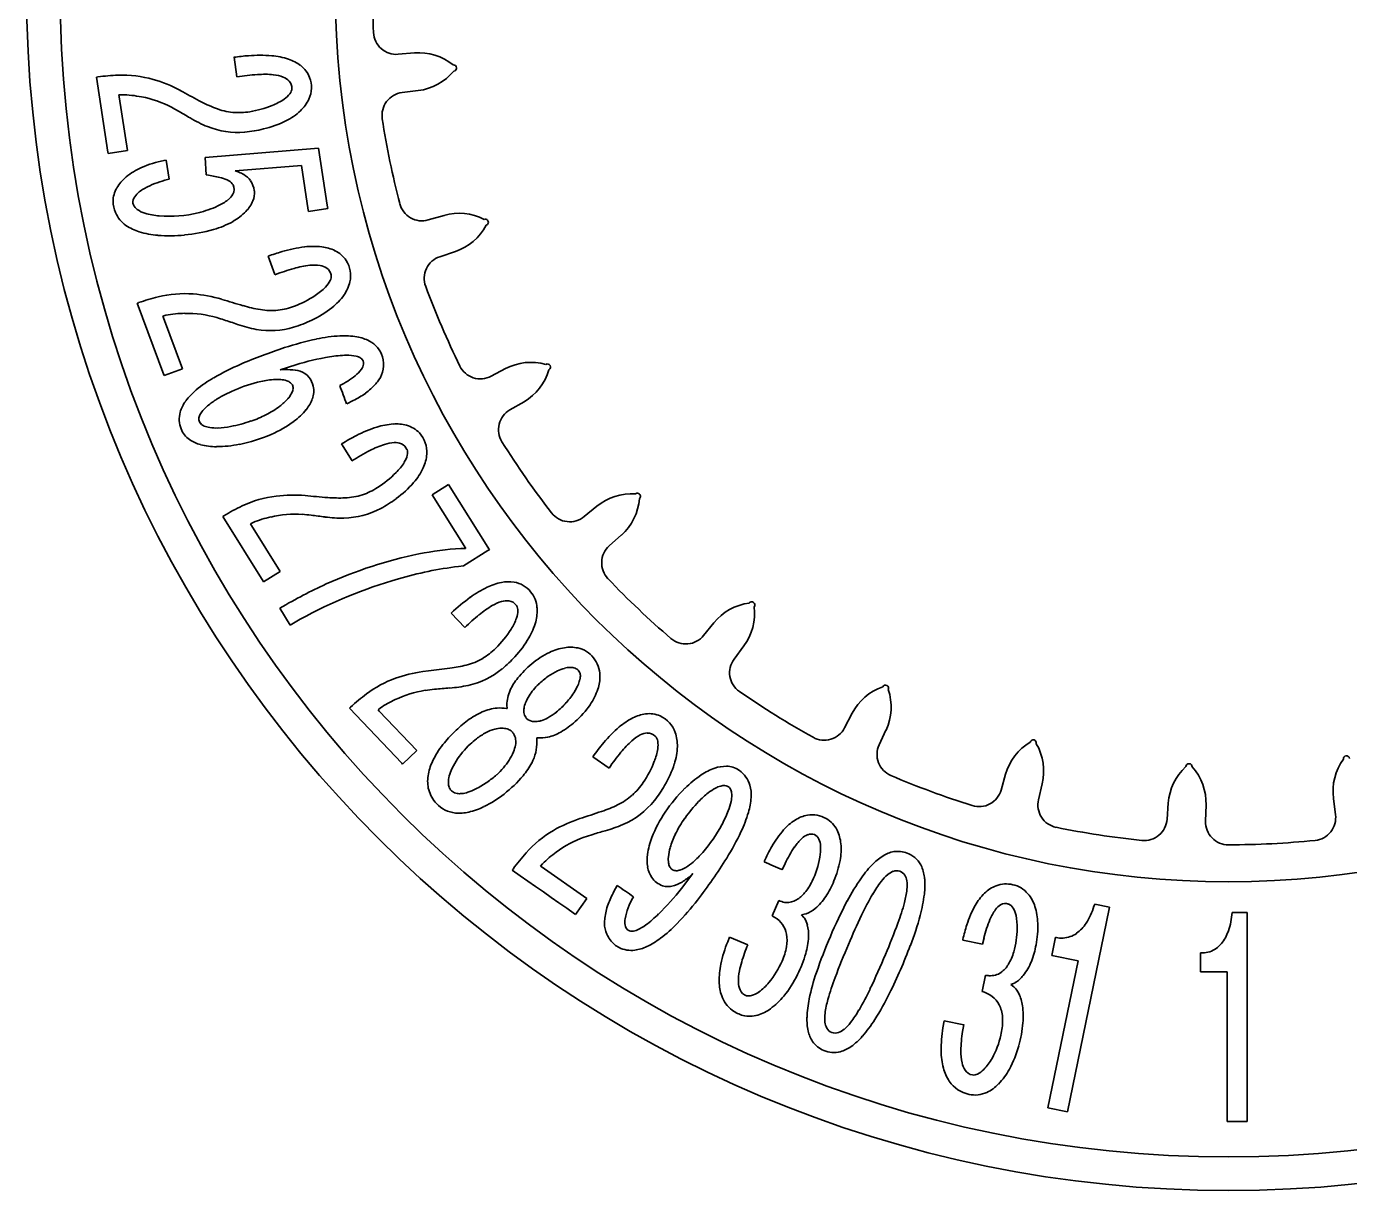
# Model space of a CAD drawing. Header units: millimetres. Extents: x 6.7 to 34.3, y 6.3 to 33.9.
# Drawn here: x 6.67 to 21.85, y 6.27 to 19.64 of the extents above; entities that cross this region are included whole.
import ezdxf

# ---------------------------------------------------------------- set-up
doc = ezdxf.new("R2010")
doc.units = ezdxf.units.MM

msp = doc.modelspace()

# ---------------------------------------------------------------- linework, layer by layer
at = {"color": 7, "linetype": 'Continuous', "lineweight": 35}
for p, q in [((9.049, 19.286), (9.083, 19.061)), ((10.933, 19.321), (11.12, 19.336)), ((7.487, 19.061), (7.47, 19.058)), ((7.47, 19.058), (7.602, 18.195)), ((7.728, 18.854), (7.763, 18.856)), ((7.731, 18.831), (7.728, 18.854)), ((7.825, 18.216), (7.731, 18.831)), ((11.164, 18.904), (10.978, 18.88)), ((10.019, 18.241), (8.719, 18.134)), ((10.119, 17.588), (10.019, 18.241)), ((7.602, 18.195), (7.604, 18.182)), ((7.604, 18.182), (7.825, 18.216)), ((8.271, 18.105), (8.245, 18.102)), ((8.305, 17.886), (8.271, 18.105)), ((8.719, 18.134), (8.731, 17.937)), ((8.731, 17.937), (8.755, 17.932)), ((9.062, 17.984), (9.822, 18.043)), ((9.822, 18.043), (9.9, 17.532)), ((8.284, 17.881), (8.305, 17.886)), ((9.283, 17.75), (9.282, 17.757)), ((9.9, 17.532), (9.904, 17.514)), ((9.904, 17.514), (10.125, 17.548)), ((10.125, 17.548), (10.119, 17.588)), ((11.278, 17.418), (11.459, 17.47)), ((11.589, 17.056), (11.411, 16.996)), ((9.44, 17.003), (9.519, 16.79)), ((7.955, 16.468), (7.938, 16.462)), ((7.938, 16.462), (8.243, 15.64)), ((8.233, 16.314), (8.266, 16.324)), ((8.239, 16.295), (8.233, 16.314)), ((8.456, 15.709), (8.239, 16.295)), ((8.243, 15.64), (8.246, 15.631)), ((8.246, 15.631), (8.456, 15.709)), ((9.579, 15.699), (9.757, 15.756)), ((11.999, 15.624), (12.166, 15.711)), ((10.342, 15.305), (10.418, 15.344)), ((12.377, 15.331), (12.214, 15.236)), ((8.441, 15.02), (8.441, 15.018)), ((10.283, 14.846), (10.403, 14.653)), ((11.512, 14.381), (11.322, 14.263)), ((11.979, 13.632), (11.512, 14.381)), ((11.322, 14.263), (11.708, 13.646)), ((13.067, 14.011), (13.213, 14.13)), ((8.933, 14.022), (8.92, 14.013)), ((8.92, 14.013), (9.382, 13.272)), ((9.238, 13.928), (9.269, 13.944)), ((9.25, 13.909), (9.238, 13.928)), ((9.579, 13.38), (9.25, 13.909)), ((13.495, 13.801), (13.356, 13.675)), ((11.681, 13.445), (11.963, 13.621)), ((11.963, 13.621), (11.979, 13.632)), ((9.389, 13.261), (9.579, 13.38)), ((11.624, 13.439), (11.681, 13.445)), ((9.382, 13.272), (9.389, 13.261)), ((9.573, 12.96), (9.694, 12.765)), ((9.694, 12.765), (9.807, 12.833)), ((11.543, 12.904), (11.541, 12.903)), ((11.541, 12.903), (11.698, 12.738)), ((14.438, 12.647), (14.556, 12.793)), ((14.9, 12.527), (14.788, 12.375)), ((11.282, 12.24), (11.216, 12.232)), ((12.181, 11.846), (12.182, 11.807)), ((10.386, 11.824), (10.373, 11.812)), ((10.373, 11.812), (10.975, 11.179)), ((10.702, 11.792), (10.729, 11.814)), ((10.716, 11.777), (10.702, 11.792)), ((11.146, 11.324), (10.716, 11.777)), ((12.182, 11.807), (12.176, 11.808)), ((16.055, 11.586), (16.142, 11.753)), ((16.531, 11.561), (16.452, 11.391)), ((12.525, 11.43), (12.524, 11.473)), ((12.524, 11.473), (12.534, 11.472)), ((10.984, 11.17), (11.146, 11.324)), ((13.166, 11.254), (13.353, 11.124)), ((10.975, 11.179), (10.984, 11.17)), ((14.849, 11.096), (14.844, 11.099)), ((17.852, 10.872), (17.904, 11.053)), ((18.324, 10.944), (18.281, 10.761)), ((19.757, 10.535), (19.771, 10.723)), ((20.204, 10.701), (20.199, 10.513)), ((21.69, 10.588), (21.666, 10.775)), ((12.568, 9.997), (12.59, 10.024)), ((15.135, 10.053), (15.132, 10.047)), ((15.341, 9.957), (15.374, 10.028)), ((12.251, 9.964), (12.241, 9.95)), ((12.241, 9.95), (12.331, 9.887)), ((12.331, 9.887), (12.42, 9.825)), ((12.573, 9.993), (12.568, 9.997)), ((13.097, 9.628), (12.573, 9.993)), ((14.074, 9.96), (14.076, 9.958)), ((14.315, 9.912), (14.185, 9.742)), ((14.297, 9.894), (14.315, 9.912)), ((12.42, 9.825), (12.509, 9.763)), ((12.509, 9.763), (12.599, 9.701)), ((13.446, 9.775), (13.409, 9.707)), ((12.599, 9.701), (12.688, 9.639)), ((12.688, 9.639), (12.777, 9.577)), ((12.777, 9.577), (12.867, 9.514)), ((12.969, 9.444), (13.097, 9.628)), ((13.624, 9.631), (13.632, 9.646)), ((15.302, 9.603), (15.226, 9.426)), ((15.318, 9.597), (15.302, 9.603)), ((12.867, 9.514), (12.956, 9.452)), ((12.956, 9.452), (12.969, 9.444)), ((15.226, 9.426), (15.255, 9.41)), ((15.562, 9.44), (15.594, 9.445)), ((15.589, 9.408), (15.562, 9.44)), ((15.594, 9.445), (15.616, 9.452)), ((18.613, 7.175), (19.092, 9.509)), ((18.926, 9.562), (18.917, 9.536)), ((19.095, 9.527), (18.926, 9.562)), ((19.092, 9.509), (19.095, 9.527)), ((20.503, 9.465), (20.499, 9.439)), ((20.676, 9.465), (20.503, 9.465)), ((20.677, 9.448), (20.676, 9.465)), ((20.677, 7.064), (20.677, 9.448)), ((15.595, 9.4), (15.589, 9.408)), ((14.737, 9.184), (14.715, 9.13)), ((14.946, 9.095), (14.737, 9.184)), ((17.414, 9.156), (17.412, 9.147)), ((17.412, 9.147), (17.638, 9.101)), ((17.638, 9.101), (17.656, 9.176)), ((18.476, 9.181), (18.434, 8.971)), ((18.483, 9.18), (18.476, 9.181)), ((18.434, 8.971), (18.735, 8.909)), ((20.146, 9.001), (20.139, 9.001)), ((20.139, 9.001), (20.14, 8.786)), ((18.735, 8.909), (18.388, 7.221)), ((17.672, 8.746), (17.633, 8.558)), ((17.995, 8.649), (18.015, 8.659)), ((20.14, 8.786), (20.447, 8.786)), ((20.447, 8.786), (20.447, 7.064)), ((17.633, 8.558), (17.663, 8.549)), ((17.964, 8.637), (17.995, 8.649)), ((17.998, 8.612), (17.964, 8.637)), ((18.005, 8.606), (17.998, 8.612)), ((17.198, 8.223), (17.184, 8.141)), ((17.424, 8.177), (17.198, 8.223)), ((18.388, 7.221), (18.613, 7.175)), ((20.447, 7.064), (20.677, 7.064))]:
    msp.add_line(p, q, dxfattribs=at)
for radius in [13.795, 13.41, 10.25]:
    msp.add_circle((20.462, 20.068), radius, dxfattribs=at)
for centre, radius, start, end in [((20.462, 20.068), 9.825, 177.097, 182.9035), ((10.912, 19.583), 0.263, 182.9039, 274.4807), ((9.445, 16.474), 2.84, 94.6405, 98.0223), ((9.348, 17.749), 1.561, 85.1108, 94.8759), ((9.412, 18.472), 0.835, 71.6534, 85.2431), ((11.169, 18.709), 0.629, 51.128, 94.4813), ((9.527, 18.816), 0.472, 52.6489, 71.8186), ((11.568, 19.163), 0.0356, 275.807, 95.807), ((7.812, 16.582), 2.5, 92.1509, 97.4795), ((7.767, 17.784), 1.297, 74.1728, 92.1403), ((7.675, 17.498), 1.598, 61.6834, 73.7872), ((9.54, 16.091), 3.005, 94.2421, 98.7447), ((9.399, 18.011), 1.08, 84.6214, 94.2997), ((9.462, 18.666), 0.422, 68.8669, 84.8348), ((9.551, 18.893), 0.178, 41.9108, 69.0953), ((11.086, 19.528), 0.629, 277.1317, 320.4866), ((7.746, 17.656), 1.2, 78.4339, 89.1913), ((15.925, 32.63), 15.638, 241.3726, 242.2777), ((9.47, 19.036), 0.277, 303.6849, 322.6201), ((9.599, 18.938), 0.115, 322.381, 355.7137), ((11.01, 18.62), 0.263, 97.1318, 188.7096), ((5.774, 14.074), 5.297, 60.2334, 61.1073), ((9.507, 20.402), 1.828, 242.0409, 248.4801), ((9.107, 19.384), 0.734, 248.4167, 264.3981), ((9.046, 19.812), 1.165, 279.0895, 292.2072), ((9.224, 19.398), 0.715, 291.511, 303.9768), ((4.188, 11.284), 8.506, 59.1911, 60.2946), ((9.297, 19.847), 1.465, 239.1514, 247.8799), ((9.101, 19.466), 0.815, 265.4026, 279.1124), ((9.121, 19.598), 1.166, 283.2246, 296.7024), ((9.328, 19.189), 0.708, 296.6328, 313.0052), ((20.462, 20.068), 9.825, 188.7099, 194.5163), ((9.042, 19.869), 1.448, 275.1476, 283.8257), ((8.497, 16.862), 1.265, 101.4445, 113.7379), ((8.291, 17.325), 0.758, 113.6293, 129.2934), ((8.475, 16.181), 1.773, 75.9727, 80.9118), ((8.83, 17.328), 0.696, 66.6793, 70.5102), ((8.972, 17.639), 0.354, 57.9236, 67.9357), ((9.015, 17.699), 0.281, 37.4264, 58.7845), ((8.103, 17.554), 0.462, 129.1721, 149.9021), ((8.282, 17.332), 0.519, 115.7492, 130.1035), ((8.551, 16.782), 1.131, 103.661, 115.9602), ((8.823, 17.566), 0.345, 61.2877, 76.2887), ((8.93, 17.759), 0.124, 29.3698, 61.498), ((9.037, 17.725), 0.247, 7.4994, 35.6294), ((8.018, 17.642), 0.357, 181.764, 202.8386), ((8.074, 17.577), 0.197, 129.7814, 152.6233), ((8.634, 18.089), 0.559, 294.267, 308.1862), ((8.843, 17.825), 0.223, 307.9002, 329.8931), ((8.908, 17.786), 0.387, 315.7661, 337.4173), ((9.048, 17.729), 0.236, 337.2446, 5.2513), ((8.01, 17.642), 0.126, 203.9426, 235.2625), ((8.117, 17.793), 0.311, 234.9414, 253.1552), ((8.251, 18.224), 0.762, 252.8635, 265.5348), ((8.304, 18.836), 1.376, 265.3137, 284.0923), ((8.345, 18.719), 1.253, 283.5918, 294.4912), ((8.726, 17.962), 0.64, 299.1052, 315.872), ((11.205, 17.671), 0.263, 194.5168, 286.0936), ((11.633, 16.866), 0.629, 62.7409, 106.0942), ((8.118, 17.798), 0.539, 235.0177, 253.0639), ((8.514, 18.338), 1.073, 286.2245, 299.2199), ((11.387, 17.651), 0.629, 288.7446, 332.0995), ((11.932, 17.391), 0.0356, 287.4199, 107.4199), ((8.249, 18.221), 0.982, 252.9812, 265.5957), ((8.309, 18.975), 1.739, 265.5317, 275.6309), ((8.316, 19.009), 1.771, 275.2817, 286.307), ((10.388, 14.35), 2.817, 106.2501, 109.6585), ((10.042, 15.56), 1.559, 96.727, 106.5051), ((9.96, 16.277), 0.838, 83.3981, 96.8657), ((10.003, 16.637), 0.475, 64.4486, 83.5353), ((10.605, 13.848), 3.136, 106.0575, 110.2677), ((10.045, 15.798), 1.107, 96.583, 106.1153), ((9.97, 16.466), 0.435, 81.2118, 96.766), ((10.009, 16.715), 0.183, 54.7607, 81.4268), ((10.039, 16.764), 0.126, 11.0757, 53.347), ((11.495, 16.747), 0.263, 108.7447, 200.3225), ((9.902, 16.844), 0.278, 315.2098, 334.1246), ((10.049, 16.773), 0.115, 333.885, 7.3496), ((9.959, 16.805), 0.431, 324.8074, 346.9968), ((8.487, 15.274), 1.298, 85.9363, 103.77), ((8.455, 14.981), 1.592, 73.4208, 85.5441), ((9.589, 17.149), 0.715, 303.1518, 315.5401), ((9.737, 16.961), 0.702, 308.4094, 324.8877), ((20.462, 20.068), 9.825, 200.3228, 206.1293), ((8.775, 14.098), 2.509, 103.78, 109.0922), ((12.924, 29.563), 13.66, 252.9061, 253.9728), ((9.658, 18.162), 1.8, 253.7039, 260.1803), ((9.454, 17.188), 0.813, 277.0256, 290.7754), ((9.332, 17.516), 1.163, 290.6705, 303.8422), ((9.451, 17.318), 1.159, 294.9614, 308.4874), ((8.491, 15.152), 1.194, 90.2507, 100.846), ((7.501, 11.921), 4.58, 71.7784, 72.8443), ((6.048, 7.45), 9.281, 70.8775, 71.8904), ((9.477, 17.111), 0.733, 260.1339, 276.0349), ((9.312, 17.582), 1.457, 286.7737, 295.536), ((9.566, 17.594), 1.456, 250.8595, 259.6609), ((11.403, 10.498), 5.735, 108.0176, 113.3713), ((10.713, 12.663), 3.463, 101.9677, 108.2459), ((10.363, 14.326), 1.764, 93.1765, 102.0284), ((10.315, 15.201), 0.887, 80.6296, 93.2517), ((10.384, 15.613), 0.469, 62.1561, 80.7159), ((10.621, 12.951), 2.934, 99.3099, 107.1195), ((10.366, 14.529), 1.336, 91.0651, 99.4567), ((10.352, 15.396), 0.469, 77.999, 91.3512), ((10.418, 15.703), 0.155, 55.36, 78.329), ((10.388, 15.759), 0.376, 351.4407, 13.5755), ((10.295, 13.053), 2.95, 113.2945, 120.0911), ((9.637, 14.289), 1.411, 87.6427, 92.3704), ((9.688, 15.289), 0.41, 73.0217, 88.9155), ((10.199, 15.927), 0.383, 308.8504, 324.36), ((10.398, 15.786), 0.139, 323.923, 350.0785), ((11.877, 15.856), 0.263, 206.1297, 297.7065), ((12.458, 15.154), 0.629, 74.3538, 117.7071), ((12.059, 15.874), 0.629, 300.3575, 343.7124), ((12.645, 15.729), 0.0356, 299.0328, 119.0328), ((9.542, 14.347), 1.454, 120.009, 129.5973), ((9.749, 13.86), 1.749, 104.2556, 114.6971), ((9.594, 14.48), 1.109, 96.0366, 104.3401), ((9.541, 14.99), 0.596, 85.827, 96.1664), ((9.564, 15.296), 0.29, 72.0887, 85.9546), ((9.611, 15.439), 0.139, 51.4343, 72.274), ((9.646, 15.484), 0.0822, 20.8061, 51.0495), ((9.648, 15.488), 0.0784, 349.7813, 19.1384), ((9.718, 15.46), 0.245, 11.7718, 39.0109), ((9.892, 16.3), 0.866, 295.348, 309.1628), ((38.702, 25.926), 30.284, 200.1034, 200.5309), ((10.165, 15.969), 0.668, 305.8617, 319.8232), ((9.927, 16.199), 0.999, 318.5463, 321.7615), ((8.814, 15.101), 0.398, 143.2514, 164.206), ((9.08, 14.904), 0.729, 129.4878, 143.324), ((9.289, 14.634), 0.847, 122.4665, 131.04), ((9.637, 14.093), 1.49, 114.502, 122.5706), ((9.192, 15.785), 0.634, 307.1356, 318.2236), ((9.417, 15.584), 0.332, 318.1022, 331.3868), ((9.57, 15.501), 0.158, 331.1895, 349.866), ((9.542, 15.513), 0.432, 320.6821, 339.8477), ((9.883, 16.392), 1.177, 296.9936, 304.9059), ((8.828, 15.098), 0.19, 142.0865, 158.2299), ((9.003, 14.962), 0.411, 130.9549, 142.1768), ((8.962, 16.085), 1.012, 296.5351, 307.273), ((9.272, 15.733), 0.78, 306.5151, 320.7926), ((12.347, 15.01), 0.263, 120.3576, 211.9354), ((8.738, 15.133), 0.0937, 158.0711, 185.0722), ((8.726, 15.135), 0.0818, 187.2538, 223.5531), ((8.755, 15.164), 0.122, 224.0523, 246.9236), ((8.803, 15.277), 0.245, 246.8853, 262.1713), ((8.842, 15.547), 0.518, 261.9848, 272.5917), ((8.821, 16.035), 1.007, 272.5032, 280.7911), ((8.704, 16.663), 1.645, 280.7322, 289.2254), ((8.827, 16.345), 1.305, 288.6818, 296.699), ((8.97, 16.137), 1.285, 293.1479, 306.6249), ((11.132, 13.628), 1.479, 107.4152, 117.2955), ((10.931, 14.277), 0.8, 93.901, 107.5635), ((10.909, 14.616), 0.46, 74.849, 94.0465), ((8.765, 15.23), 0.404, 235.6444, 255.5517), ((8.717, 16.743), 1.942, 281.6986, 292.9802), ((11.641, 12.62), 2.608, 117.0652, 121.3907), ((8.847, 15.54), 0.726, 255.4507, 270.1721), ((8.848, 16.091), 1.276, 270.0571, 281.8777), ((11.957, 12.172), 2.928, 117.4031, 122.0582), ((11.109, 13.809), 1.084, 107.954, 117.4475), ((10.909, 14.431), 0.431, 92.7901, 108.1424), ((10.898, 14.677), 0.185, 67.2615, 93.0087), ((10.918, 14.732), 0.126, 23.2201, 65.9181), ((10.927, 14.744), 0.114, 345.9686, 19.5855), ((20.462, 20.068), 9.825, 211.9357, 217.7422), ((10.419, 15.003), 0.69, 315.2303, 327.7222), ((10.774, 14.781), 0.271, 327.4593, 346.2189), ((10.073, 15.329), 1.165, 302.3453, 315.8569), ((10.559, 14.879), 0.729, 319.1417, 335.0085), ((10.256, 15.037), 0.82, 288.996, 302.4688), ((10.211, 15.179), 1.188, 306.0393, 319.2114), ((13.678, 14.244), 0.0356, 310.6457, 130.6457), ((10.205, 11.886), 2.486, 115.2883, 120.7788), ((9.696, 12.962), 1.296, 97.1993, 115.2479), ((9.725, 12.656), 1.603, 85.0021, 96.8409), ((11.067, 26.754), 12.559, 264.5054, 265.6948), ((10.261, 15.964), 1.739, 265.4895, 272.054), ((10.297, 14.954), 0.728, 272.0199, 288.0291), ((10.048, 15.376), 1.444, 298.2715, 306.6347), ((13.611, 13.644), 0.629, 85.9667, 129.3201), ((13.075, 14.268), 0.629, 311.9704, 355.3253), ((9.722, 12.851), 1.184, 102.2941, 112.5074), ((9.645, 11.683), 2.363, 83.0026, 85.397), ((8.955, 5.424), 8.659, 82.4476, 83.5098), ((10.29, 15.489), 1.495, 262.423, 270.7698), ((12.901, 14.215), 0.263, 217.7426, 309.3194), ((13.531, 13.48), 0.263, 131.9705, 223.5483), ((11.675, 13.391), 0.256, 82.7474, 95.2879), ((12.253, 12.581), 0.688, 101.3902, 115.8025), ((12.2, 12.852), 0.412, 81.032, 101.5032), ((20.462, 20.068), 9.825, 223.5486, 229.3551), ((13.079, 11.274), 2.24, 126.0607, 133.3033), ((12.488, 12.089), 1.233, 115.6768, 126.1636), ((12.611, 11.981), 1.173, 120.7267, 129.558), ((12.259, 12.576), 0.482, 106.8588, 120.8748), ((12.18, 12.84), 0.206, 83.7794, 107.0992), ((12.194, 12.933), 0.112, 358.4268, 31.3494), ((12.045, 12.937), 0.261, 339.8244, 358.5693), ((12.055, 12.929), 0.473, 344.7039, 4.5138), ((15.044, 12.396), 0.629, 97.5796, 140.933), ((14.394, 12.9), 0.629, 323.5834, 6.9383), ((14.99, 12.998), 0.0356, 322.2586, 142.2586), ((13.896, 10.423), 3.193, 129.527, 133.5094), ((11.678, 13.068), 0.652, 327.7456, 340.0847), ((11.773, 13.005), 0.765, 329.6055, 344.7749), ((11.23, 13.34), 1.176, 314.2785, 328.2218), ((11.373, 13.238), 1.227, 317.0861, 329.694), ((14.234, 12.812), 0.263, 229.3555, 320.9323), ((11.463, 13.102), 0.842, 301.5215, 314.2057), ((13.091, 11.58), 0.969, 115.8609, 130.153), ((12.945, 11.883), 0.632, 99.3767, 115.9377), ((12.909, 12.102), 0.41, 78.0476, 99.4492), ((11.32, 13.86), 1.603, 277.4291, 284.2374), ((11.539, 12.998), 0.714, 284.1821, 300.6637), ((11.236, 13.344), 1.4, 309.6095, 317.7402), ((13.2, 11.431), 1.153, 129.5574, 140.8738), ((14.999, 12.219), 0.263, 143.5834, 235.1612), ((11.348, 10.934), 1.301, 110.0745, 126.7866), ((11.421, 10.702), 1.544, 97.6599, 109.682), ((10.287, 21.532), 9.344, 276.1113, 277.6271), ((12.805, 11.752), 0.644, 140.8161, 155.6649), ((13.187, 11.411), 0.933, 124.7555, 133.4801), ((13.094, 11.551), 0.765, 115.7369, 124.9977), ((12.971, 11.808), 0.479, 105.7791, 115.8175), ((12.917, 12.002), 0.279, 92.9891, 105.8461), ((12.949, 12.195), 0.0726, 24.796, 47.9575), ((12.929, 12.187), 0.0944, 2.1433, 23.8663), ((12.849, 12.184), 0.175, 347.4352, 2.2429), ((12.784, 12.179), 0.465, 341.3671, 1.0259), ((11.453, 10.733), 1.301, 99.2876, 115.2123), ((11.452, 10.648), 1.384, 94.1443, 98.6631), ((12.119, 3.683), 8.382, 94.0649, 95.2538), ((11.416, 13.544), 1.505, 274.1397, 282.2344), ((13.03, 11.579), 0.703, 133.6016, 147.8777), ((12.151, 12.499), 0.947, 318.796, 328.5416), ((12.435, 12.326), 0.614, 328.455, 337.1708), ((12.69, 12.219), 0.337, 337.1271, 347.5276), ((12.531, 12.263), 0.731, 325.7648, 341.4554), ((20.462, 20.068), 9.825, 235.1615, 240.968), ((16.7, 11.463), 0.629, 109.1925, 152.5459), ((16.525, 12.041), 0.0356, 333.8715, 153.8715), ((15.961, 11.825), 0.629, 335.1963, 18.5512), ((12.064, 9.982), 2.492, 126.8584, 132.3277), ((11.385, 10.848), 1.168, 114.5983, 124.1703), ((12.672, 11.763), 0.299, 157.9658, 170.4451), ((12.851, 11.691), 0.491, 147.8486, 157.9975), ((12.223, 12.428), 0.845, 308.3649, 319.1583), ((12.306, 12.412), 1.001, 311.0864, 325.9757), ((12.247, 10.979), 0.863, 113.8332, 126.8485), ((12.118, 11.271), 0.544, 95.3329, 113.8279), ((12.104, 11.368), 0.446, 80.7351, 94.701), ((12.553, 11.783), 0.178, 170.3728, 187.4508), ((12.496, 11.776), 0.121, 187.4319, 214.956), ((12.49, 11.772), 0.114, 215.029, 255.2792), ((12.446, 12.078), 0.429, 287.0786, 298.2034), ((12.338, 12.281), 0.659, 298.1365, 308.4666), ((13.981, 10.996), 0.788, 116.7537, 130.3975), ((13.833, 11.293), 0.457, 97.8023, 116.8731), ((12.503, 10.572), 1.338, 133.4879, 142.101), ((12.636, 10.462), 1.51, 126.8945, 134.2766), ((12.17, 11.093), 0.495, 105.1105, 117.4619), ((12.127, 11.251), 0.331, 91.1598, 105.1458), ((12.125, 11.37), 0.212, 74.3105, 91.2655), ((12.147, 11.445), 0.134, 52.0657, 74.4425), ((12.143, 11.447), 0.135, 33.5365, 50.3507), ((12.502, 11.815), 0.158, 255.3498, 273.709), ((12.496, 11.916), 0.259, 273.5542, 287.122), ((12.334, 12.354), 0.939, 299.6051, 312.1223), ((14.409, 10.488), 1.453, 130.2706, 140.235), ((15.822, 11.707), 0.263, 240.9684, 332.5452), ((12.232, 10.775), 1, 141.7811, 154.8387), ((12.483, 10.64), 1.049, 133.5785, 147.5366), ((12.401, 10.728), 0.928, 127.9266, 133.6345), ((12.27, 10.9), 0.712, 117.4188, 128.114), ((12.567, 11.848), 0.377, 264.8669, 282.475), ((12.526, 12.015), 0.55, 282.9279, 299.683), ((15.276, 9.755), 2.588, 140.035, 144.6155), ((14.373, 10.591), 1.136, 131.8418, 141.0118), ((13.92, 11.099), 0.456, 117.2189, 132.0516), ((13.801, 11.333), 0.194, 92.609, 117.4034), ((13.799, 11.414), 0.114, 9.1872, 42.3138), ((13.644, 11.388), 0.271, 350.6666, 9.4247), ((13.687, 11.386), 0.45, 357.9957, 19.0673), ((16.691, 11.28), 0.263, 155.1963, 246.7742), ((18.509, 10.881), 0.629, 120.8054, 164.1588), ((18.221, 11.413), 0.0356, 345.4844, 165.4844), ((17.712, 11.088), 0.629, 346.8095, 30.1641), ((11.703, 11.543), 0.6, 326.9174, 337.1384), ((11.918, 11.453), 0.367, 337.0631, 349.7017), ((15.978, 9.29), 3.203, 140.9867, 145.0601), ((13.234, 11.452), 0.686, 338.6171, 350.9316), ((13.405, 11.395), 0.732, 342.2463, 358.0699), ((21.816, 11.23), 0.0356, 8.7102, 188.7102), ((11.881, 10.939), 0.613, 154.75, 171.0323), ((11.957, 10.916), 0.453, 156.7269, 167.5424), ((12.237, 10.796), 0.757, 147.4903, 156.7688), ((11.488, 11.681), 0.856, 312.3014, 326.9907), ((11.756, 11.557), 0.802, 319.5602, 332.1927), ((12.775, 11.619), 1.174, 325.7135, 339.211), ((12.967, 11.533), 1.191, 329.2603, 342.3425), ((14.794, 10.47), 0.692, 109.2224, 123.6464), ((14.697, 10.751), 0.394, 89.6931, 109.3404), ((20.398, 10.676), 0.629, 132.4185, 175.7698), ((20.009, 11.139), 0.0356, 357.0973, 177.0973), ((19.576, 10.718), 0.629, 358.4225, 41.777), ((22.29, 10.856), 0.629, 144.0312, 187.3848), ((11.668, 10.973), 0.397, 171.0465, 194.3522), ((11.763, 10.958), 0.254, 167.4388, 181.2076), ((11.657, 10.956), 0.148, 181.0665, 200.8741), ((11.34, 11.839), 1.07, 296.909, 304.7501), ((11.299, 11.91), 1.152, 304.3767, 311.5932), ((11.258, 11.968), 1.448, 307.9356, 319.9609), ((13.06, 11.425), 0.829, 312.5156, 325.7093), ((15.075, 10.044), 1.201, 123.5524, 135.1813), ((20.462, 20.068), 9.825, 246.7744, 252.5809), ((11.619, 10.942), 0.108, 201.4657, 234.7238), ((11.629, 10.957), 0.126, 234.7213, 260.4571), ((11.641, 11.026), 0.196, 260.4156, 276.4665), ((11.624, 11.18), 0.351, 276.43, 288.1421), ((11.536, 11.449), 0.634, 288.0769, 296.9664), ((11.343, 11.855), 1.307, 296.1041, 308.0569), ((13.14, 11.354), 0.723, 295.4863, 311.5905), ((12.731, 11.656), 1.457, 321.6106, 329.8385), ((15.576, 9.544), 1.91, 135.1215, 145.7681), ((15.157, 9.998), 1.073, 128.3827, 136.3055), ((14.844, 10.395), 0.567, 118.5067, 128.4619), ((14.707, 10.648), 0.279, 105.1315, 118.6336), ((14.671, 10.783), 0.14, 85.2012, 105.2878), ((14.675, 10.837), 0.0854, 46.8734, 85.0952), ((14.672, 10.839), 0.0865, 16.0485, 44.7252), ((14.403, 10.818), 0.359, 347.6167, 359.2787), ((14.595, 10.816), 0.166, 359.074, 16.2551), ((14.204, 10.837), 0.78, 343.3933, 356.2821), ((14.555, 10.815), 0.429, 356.2122, 14.9997), ((17.599, 10.944), 0.263, 252.5813, 344.1581), ((11.561, 11.406), 0.808, 282.935, 296.1903), ((12.719, 12.236), 1.701, 288.8324, 295.5126), ((15.594, 9.578), 1.679, 136.2519, 144.6472), ((13.471, 11.111), 1.338, 331.5156, 339.1532), ((14.03, 10.899), 0.74, 339.0901, 347.69), ((18.537, 10.701), 0.263, 166.8096, 258.3872), ((11.634, 11.088), 0.482, 264.8784, 282.9858), ((13.52, 9.016), 1.608, 108.2182, 120.037), ((9.805, 20.643), 10.598, 287.6442, 289.0719), ((15.12, 9.842), 1.364, 145.3676, 159.1581), ((15.237, 9.817), 1.25, 144.1182, 154.0448), ((13.491, 11.047), 1.524, 334.5293, 343.5143), ((15.833, 9.997), 0.633, 123.0511, 138.917), ((15.696, 10.209), 0.38, 99.7966, 123.097), ((19.495, 10.555), 0.263, 264.1944, 355.7689), ((20.462, 10.505), 0.263, 178.4225, 270), ((21.429, 10.555), 0.263, 275.8074, 7.3841), ((13.781, 8.25), 2.2, 106.1948, 108.8859), ((14.686, 5.425), 5.166, 105.4568, 107.0952), ((12.884, 11.945), 1.598, 285.442, 293.0906), ((14.662, 10.015), 0.875, 159.0525, 172.2803), ((14.956, 9.953), 0.937, 153.9646, 164.0725), ((13.107, 11.301), 1.749, 319.104, 331.7063), ((12.148, 11.682), 3.01, 328.0767, 334.5992), ((16.214, 9.663), 1.139, 138.8167, 150.519), ((15.715, 10.159), 0.217, 112.2471, 133.532), ((20.462, 20.068), 9.825, 258.3873, 264.1938), ((14.611, 10.05), 0.579, 164.0087, 174.6495), ((16.888, 9.27), 1.92, 150.2302, 155.9362), ((16.682, 9.406), 1.449, 145.9184, 154.5491), ((15.96, 9.897), 0.575, 133.2209, 146.1195), ((15.564, 10.219), 0.217, 2.6561, 24.1407), ((15.231, 10.2), 0.55, 349.4389, 2.9809), ((15.318, 10.194), 0.698, 349.202, 4.9607), ((20.462, 20.068), 9.825, 270.0001, 275.8065), ((14.272, 8.491), 2.501, 138.4332, 143.9138), ((13.436, 9.2), 1.181, 125.6666, 135.7574), ((14.287, 10.065), 0.497, 172.1597, 189.0957), ((14.339, 10.075), 0.306, 174.5245, 187.7395), ((14.183, 10.054), 0.149, 187.5612, 205.7616), ((13.912, 10.509), 0.617, 301.5428, 311.1613), ((13.58, 10.89), 1.122, 311.0975, 319.1645), ((9.848, 13.106), 5.715, 322.2684, 328.1562), ((26.669, 36.743), 29.082, 246.6295, 247.0764), ((14.74, 10.282), 1.049, 334.2383, 349.9794), ((14.835, 10.284), 1.189, 337.4286, 349.3151), ((17.245, 9.171), 1.213, 135.0409, 145.208), ((16.811, 9.606), 0.598, 120.17, 135.1489), ((16.667, 9.875), 0.293, 64.6105, 95.7283), ((14.12, 10.023), 0.0778, 205.5902, 234.0751), ((14.122, 10.031), 0.0855, 238.1011, 270.4139), ((14.121, 10.099), 0.154, 270.3751, 289.1141), ((14.071, 10.249), 0.312, 288.9104, 301.7004), ((13.802, 10.45), 0.744, 301.4412, 311.6884), ((16.877, 9.515), 0.505, 130.1635, 142.5868), ((16.686, 9.743), 0.208, 110.1233, 130.3931), ((16.604, 9.807), 0.167, 7.7131, 31.4235), ((16.531, 9.817), 0.445, 4.5645, 22.7942), ((4.418, -3.424), 15.992, 54.8155, 55.6269), ((14.05, 10.011), 0.252, 215.0751, 250.637), ((11.851, 11.566), 2.962, 314.343, 321.9895), ((13.988, 10.134), 0.378, 285.7849, 302.444), ((15.095, 10.106), 0.652, 320.3506, 334.6308), ((15.048, 10.172), 0.95, 326.4791, 338.7431), ((18.313, 8.423), 2.517, 145.1066, 152.1943), ((17.494, 9.038), 1.285, 142.3856, 150.1477), ((15.765, 9.84), 1.012, 345.0893, 353.8231), ((16.378, 9.775), 0.396, 353.6369, 7.9153), ((16.125, 9.781), 0.853, 352.9248, 4.7576), ((14.5, 9.119), 1.239, 151.6958, 159.1461), ((14.399, 9.205), 0.885, 151.214, 159.1482), ((11.814, 11.576), 3.223, 316.0606, 322.3843), ((15.397, 9.78), 0.2, 246.6836, 266.3534), ((15.33, 9.91), 0.346, 300.0341, 320.4992), ((15.322, 9.987), 0.619, 309.8059, 326.7309), ((20.718, 7.147), 5.24, 152.1114, 157.0498), ((19.259, 8.015), 3.326, 149.9967, 154.7043), ((14.226, 10.244), 2.603, 339.7813, 345.2125), ((15.259, 9.885), 1.725, 344.7894, 353.0446), ((18.115, 9.232), 0.642, 134.8124, 150.8189), ((17.833, 9.404), 0.428, 17.6755, 40.3159), ((13.962, 9.333), 0.66, 159.894, 174.1868), ((14.12, 9.304), 0.589, 158.4269, 171.1541), ((12.941, 10.447), 1.399, 306.5048, 314.4569), ((15.492, 9.78), 0.351, 290.6153, 310.0812), ((24.208, 5.654), 8.809, 154.5779, 156.9721), ((13.507, 10.357), 3.54, 338.9545, 344.8539), ((18.564, 8.979), 1.157, 150.7348, 162.5953), ((18.247, 9.17), 0.565, 144.2963, 157.5804), ((17.961, 9.376), 0.212, 122.5463, 144.5822), ((17.893, 9.459), 0.114, 30.5817, 66.6596), ((17.765, 9.381), 0.264, 10.9958, 30.8036), ((17.363, 9.3), 0.674, 358.4985, 11.3204), ((17.593, 9.327), 0.68, 1.365, 17.7319), ((18.232, 9.732), 0.712, 326.85, 344.0581), ((19.79, 9.491), 0.711, 338.4593, 355.798), ((14.565, 9.251), 1.269, 173.2446, 175.9568), ((13.57, 9.336), 0.27, 178.9743, 206.1398), ((13.765, 9.358), 0.23, 170.87, 189.7715), ((13.63, 9.334), 0.0928, 189.4437, 223.1217), ((13.612, 9.321), 0.0708, 225.0585, 273.3659), ((13.606, 9.423), 0.173, 273.3333, 294.7004), ((13.466, 9.735), 0.515, 294.3821, 306.7016), ((12.932, 10.496), 1.669, 307.345, 316.12), ((15.388, 9.264), 0.249, 13.7223, 33.3515), ((15.179, 9.21), 0.463, 356.6829, 14.1045), ((9.898, 11.827), 7.211, 336.7739, 339.8609), ((19.316, 8.732), 1.949, 162.2935, 167.4411), ((19.048, 8.833), 1.434, 157.3514, 166.1588), ((17.02, 9.293), 1.017, 343.9928, 359.3826), ((17.114, 9.313), 1.16, 349.1755, 1.4609), ((18.462, 9.581), 0.437, 305.8386, 326.9504), ((13.671, 9.379), 0.38, 205.262, 227.9716), ((13.42, 9.854), 0.862, 295.1255, 307.4372), ((16.217, 8.532), 1.617, 158.2833, 167.8635), ((14.997, 9.144), 0.399, 349.6326, 10.4818), ((14.816, 9.228), 0.828, 343.6026, 356.8568), ((20.749, 7.079), 5.295, 156.5053, 161.3157), ((18.552, 9.481), 0.31, 257.1192, 271.9535), ((20.045, 9.39), 0.437, 317.4439, 338.5548), ((13.595, 9.319), 0.285, 231.2252, 243.6418), ((13.586, 9.499), 0.47, 277.4425, 295.2107), ((16.195, 8.52), 1.373, 159.6738, 168.4315), ((16.964, 8.253), 2.187, 157.3509, 160.1044), ((14.709, 9.196), 0.692, 335.3908, 349.7488), ((14.19, 9.41), 1.48, 333.6472, 343.6899), ((23.694, 5.799), 8.279, 156.5025, 159.3512), ((7.784, 12.656), 9.481, 334.5871, 337.2099), ((10.843, 11.358), 6.385, 333.785, 339.1572), ((17.441, 9.169), 0.578, 328.6974, 344.3053), ((17.315, 9.252), 0.951, 338.4801, 350.5197), ((20.152, 9.313), 0.312, 268.8305, 283.5277), ((15.499, 8.685), 0.882, 167.7476, 180.8893), ((14.399, 9.313), 1.023, 320.4193, 336.6276), ((17.67, 9.029), 0.31, 306.0838, 328.8327), ((17.621, 9.129), 0.621, 321.3024, 338.7407), ((15.126, 8.678), 0.509, 180.7817, 199.3652), ((15.411, 8.679), 0.573, 168.2574, 181.616), ((15.071, 8.668), 0.233, 181.3643, 203.0686), ((14.712, 9.052), 0.615, 305.5834, 320.6006), ((14.364, 9.308), 1.278, 321.0752, 334.252), ((18.175, 7.945), 2.58, 161.2227, 168.1981), ((18.675, 7.686), 2.917, 159.2692, 164.4596), ((17.818, 9.58), 0.847, 260.0555, 262.9551), ((17.829, 8.96), 0.353, 301.7603, 321.5744), ((14.956, 8.615), 0.108, 256.2794, 287.1073), ((14.909, 8.775), 0.275, 286.7088, 305.8517), ((14.735, 9.008), 0.8, 306.0081, 321.144), ((13.348, 10.009), 3.32, 329.937, 334.6337), ((13.698, 9.949), 3.202, 327.6788, 333.8491), ((17.828, 8.426), 0.252, 25.3666, 45.4245), ((17.635, 8.331), 0.467, 7.9563, 25.7953), ((14.921, 8.751), 0.484, 286.6376, 306.0853), ((16.877, 8.214), 1.253, 168.133, 177.8235), ((16.942, 8.165), 1.119, 164.3322, 172.6674), ((17.456, 8.23), 0.414, 359.6229, 20.4802), ((17.267, 8.276), 0.839, 354.6104, 8.1652), ((14.987, 8.637), 0.367, 233.1674, 254.7352), ((16.249, 8.237), 0.625, 177.6809, 192.2327), ((16.27, 8.251), 0.442, 172.513, 185.6872), ((16.015, 8.224), 0.185, 185.4259, 207.4137), ((15.727, 8.507), 0.501, 310.0419, 322.5011), ((15.115, 8.983), 1.276, 322.2936, 330.0711), ((15.096, 9.06), 1.545, 318.8706, 327.775), ((17.145, 8.23), 0.725, 346.1959, 359.7965), ((15.978, 8.178), 0.348, 192.2113, 213.7211), ((15.916, 8.282), 0.207, 290.02, 310.2975), ((18.675, 7.892), 1.511, 170.5323, 180.604), ((18.848, 7.861), 1.457, 170.6209, 179.2982), ((19.397, 7.789), 2.011, 168.858, 171.132), ((16.878, 8.272), 0.995, 331.0147, 347.5016), ((16.602, 8.337), 1.507, 344.5897, 354.7099), ((15.9, 8.247), 0.395, 285.5601, 305.8909), ((15.689, 8.54), 0.756, 305.8102, 319.0072), ((16.866, 8.252), 1.23, 331.5599, 345.1129), ((17.989, 7.883), 0.825, 180.4707, 194.3509), ((18.003, 7.87), 0.613, 179.1431, 192.27), ((17.235, 8.071), 0.585, 315.667, 331.2179), ((17.658, 7.798), 0.483, 194.2564, 214.0814), ((17.647, 7.791), 0.248, 192.0457, 213.3339), ((17.536, 7.701), 0.102, 263.0291, 296.2415), ((17.469, 7.841), 0.256, 295.8104, 315.9974), ((17.275, 8.029), 0.764, 315.7741, 331.6461), ((17.491, 7.819), 0.463, 295.1739, 315.8584)]:
    msp.add_arc(centre, radius, start, end, dxfattribs=at)
for points in [[(9.917, 19.055), (9.895, 19.109), (9.86, 19.156), (9.814, 19.191)], [(9.683, 19.012), (9.703, 18.989), (9.713, 18.96), (9.713, 18.929)], [(9.908, 18.807), (9.944, 18.885), (9.947, 18.974), (9.917, 19.055)], [(7.987, 18.832), (8.107, 18.809), (8.224, 18.768), (8.333, 18.712)], [(9.81, 18.671), (9.851, 18.71), (9.885, 18.755), (9.908, 18.807)], [(8.745, 18.49), (8.881, 18.436), (9.027, 18.414), (9.171, 18.427)], [(7.703, 17.785), (7.676, 17.739), (7.661, 17.686), (7.661, 17.631)], [(9.038, 17.82), (9.056, 17.787), (9.055, 17.746), (9.036, 17.713)], [(7.895, 17.591), (7.885, 17.616), (7.886, 17.644), (7.899, 17.668)], [(7.689, 17.504), (7.715, 17.444), (7.756, 17.393), (7.809, 17.356)], [(10.336, 16.954), (10.304, 17.002), (10.259, 17.041), (10.207, 17.065)], [(10.379, 16.708), (10.398, 16.792), (10.382, 16.881), (10.336, 16.954)], [(8.485, 16.345), (8.609, 16.347), (8.733, 16.331), (8.852, 16.297)], [(9.305, 16.162), (9.448, 16.137), (9.594, 16.145), (9.733, 16.187)], [(10.753, 15.847), (10.729, 15.925), (10.675, 15.99), (10.603, 16.028)], [(10.507, 15.831), (10.528, 15.815), (10.54, 15.788), (10.535, 15.762)], [(9.909, 15.614), (9.882, 15.646), (9.847, 15.669), (9.807, 15.681)], [(10.712, 15.581), (10.737, 15.617), (10.753, 15.659), (10.759, 15.703)], [(9.948, 15.365), (9.965, 15.411), (9.968, 15.461), (9.958, 15.51)], [(8.431, 15.21), (8.414, 15.147), (8.417, 15.081), (8.441, 15.02)], [(11.177, 14.972), (11.136, 15.014), (11.085, 15.045), (11.029, 15.06)], [(8.441, 15.018), (8.46, 14.968), (8.494, 14.926), (8.537, 14.896)], [(11.261, 14.73), (11.267, 14.819), (11.237, 14.906), (11.177, 14.972)], [(11.22, 14.571), (11.243, 14.621), (11.257, 14.675), (11.261, 14.73)], [(9.47, 14.007), (9.589, 14.035), (9.712, 14.045), (9.835, 14.037)], [(10.31, 13.995), (10.458, 13.998), (10.602, 14.035), (10.732, 14.105)], [(11.171, 13.583), (10.805, 13.51), (10.448, 13.39), (10.108, 13.238)], [(11.652, 13.647), (11.491, 13.635), (11.328, 13.614), (11.171, 13.583)], [(10.936, 13.298), (11.161, 13.363), (11.391, 13.411), (11.624, 13.439)], [(10.108, 13.238), (9.921, 13.154), (9.769, 13.071), (9.573, 12.96)], [(9.807, 12.833), (10.18, 13.035), (10.535, 13.182), (10.936, 13.298)], [(12.453, 13.149), (12.406, 13.208), (12.338, 13.247), (12.264, 13.259)], [(12.526, 12.966), (12.521, 13.033), (12.495, 13.097), (12.453, 13.149)], [(12.202, 13.045), (12.238, 13.04), (12.27, 13.021), (12.29, 12.992)], [(13.173, 12.391), (13.128, 12.448), (13.065, 12.488), (12.994, 12.504)], [(13.249, 12.187), (13.247, 12.262), (13.221, 12.333), (13.173, 12.391)], [(11.735, 12.073), (11.88, 12.106), (12.014, 12.171), (12.128, 12.265)], [(12.218, 12.017), (12.194, 11.964), (12.181, 11.906), (12.181, 11.846)], [(13.941, 11.722), (13.887, 11.745), (13.828, 11.754), (13.771, 11.746)], [(14.112, 11.533), (14.083, 11.616), (14.021, 11.685), (13.941, 11.722)], [(12.466, 11.182), (12.506, 11.258), (12.526, 11.344), (12.525, 11.43)], [(13.792, 11.526), (13.826, 11.527), (13.859, 11.514), (13.883, 11.491)], [(14.844, 11.099), (14.801, 11.129), (14.751, 11.145), (14.699, 11.145)], [(14.969, 10.926), (14.95, 10.995), (14.908, 11.055), (14.849, 11.096)], [(11.284, 10.874), (11.3, 10.816), (11.33, 10.762), (11.372, 10.717)], [(11.372, 10.717), (11.429, 10.655), (11.507, 10.616), (11.591, 10.608)], [(13.511, 10.475), (13.653, 10.536), (13.777, 10.631), (13.873, 10.751)], [(15.844, 10.545), (15.779, 10.581), (15.704, 10.595), (15.631, 10.584)], [(15.969, 10.412), (15.942, 10.467), (15.898, 10.514), (15.844, 10.545)], [(12.715, 10.408), (12.597, 10.339), (12.492, 10.252), (12.401, 10.151)], [(12.747, 10.159), (12.846, 10.232), (12.954, 10.29), (13.069, 10.332)], [(15.633, 10.359), (15.657, 10.369), (15.684, 10.369), (15.709, 10.36)], [(15.709, 10.36), (15.732, 10.35), (15.752, 10.331), (15.762, 10.307)], [(16.013, 10.255), (16.008, 10.309), (15.993, 10.363), (15.969, 10.412)], [(16.638, 10.167), (16.593, 10.161), (16.549, 10.146), (16.51, 10.123)], [(16.942, 9.989), (16.913, 10.056), (16.86, 10.11), (16.793, 10.14)], [(13.796, 9.986), (13.803, 9.943), (13.82, 9.902), (13.844, 9.866)], [(16.747, 9.894), (16.718, 9.938), (16.663, 9.956), (16.615, 9.938)], [(13.967, 9.773), (14.007, 9.76), (14.05, 9.759), (14.09, 9.771)], [(17.796, 9.773), (17.746, 9.754), (17.7, 9.725), (17.663, 9.687)], [(17.986, 9.785), (17.923, 9.8), (17.857, 9.796), (17.796, 9.773)], [(18.159, 9.681), (18.115, 9.734), (18.054, 9.77), (17.986, 9.785)], [(15.503, 9.61), (15.467, 9.589), (15.426, 9.579), (15.385, 9.581)], [(17.847, 9.555), (17.874, 9.572), (17.908, 9.575), (17.938, 9.563)], [(15.255, 9.41), (15.326, 9.368), (15.375, 9.297), (15.39, 9.217)], [(18.718, 9.226), (18.673, 9.194), (18.619, 9.175), (18.563, 9.172)], [(13.468, 9.063), (13.524, 9.036), (13.586, 9.025), (13.647, 9.033)], [(20.367, 9.094), (20.329, 9.053), (20.28, 9.023), (20.226, 9.009)], [(17.852, 8.778), (17.812, 8.749), (17.763, 8.736), (17.714, 8.74)], [(14.646, 8.509), (14.669, 8.443), (14.711, 8.386), (14.767, 8.344)], [(14.931, 8.509), (14.897, 8.52), (14.87, 8.545), (14.857, 8.577)], [(17.663, 8.549), (17.747, 8.52), (17.813, 8.456), (17.844, 8.374)], [(14.89, 8.283), (14.946, 8.27), (15.005, 8.271), (15.059, 8.287)], [(15.851, 8.139), (15.877, 8.091), (15.935, 8.068), (15.987, 8.087)], [(15.688, 7.985), (15.721, 7.938), (15.766, 7.902), (15.819, 7.881)], [(15.819, 7.881), (15.878, 7.855), (15.944, 7.85), (16.006, 7.867)], [(17.524, 7.6), (17.489, 7.606), (17.459, 7.626), (17.44, 7.655)], [(17.258, 7.527), (17.311, 7.45), (17.392, 7.396), (17.484, 7.377)], [(17.484, 7.377), (17.553, 7.362), (17.624, 7.37), (17.688, 7.4)]]:
    msp.add_open_spline(points, degree=3, dxfattribs=at)
for points, knots in [([(12.998, 12.249), (12.984, 12.262), (12.968, 12.271), (12.95, 12.275), (12.934, 12.279), (12.918, 12.281), (12.902, 12.28)], [7, 7, 7, 7, 8, 8, 8, 9, 9, 9, 9]), ([(12.279, 11.387), (12.283, 11.408), (12.283, 11.43), (12.281, 11.451), (12.278, 11.476), (12.27, 11.5), (12.256, 11.521)], [22, 22, 22, 22, 23, 23, 23, 24, 24, 24, 24])]:
    msp.add_open_spline(points, degree=3, knots=knots, dxfattribs=at)

doc.saveas('drawing.dxf')
